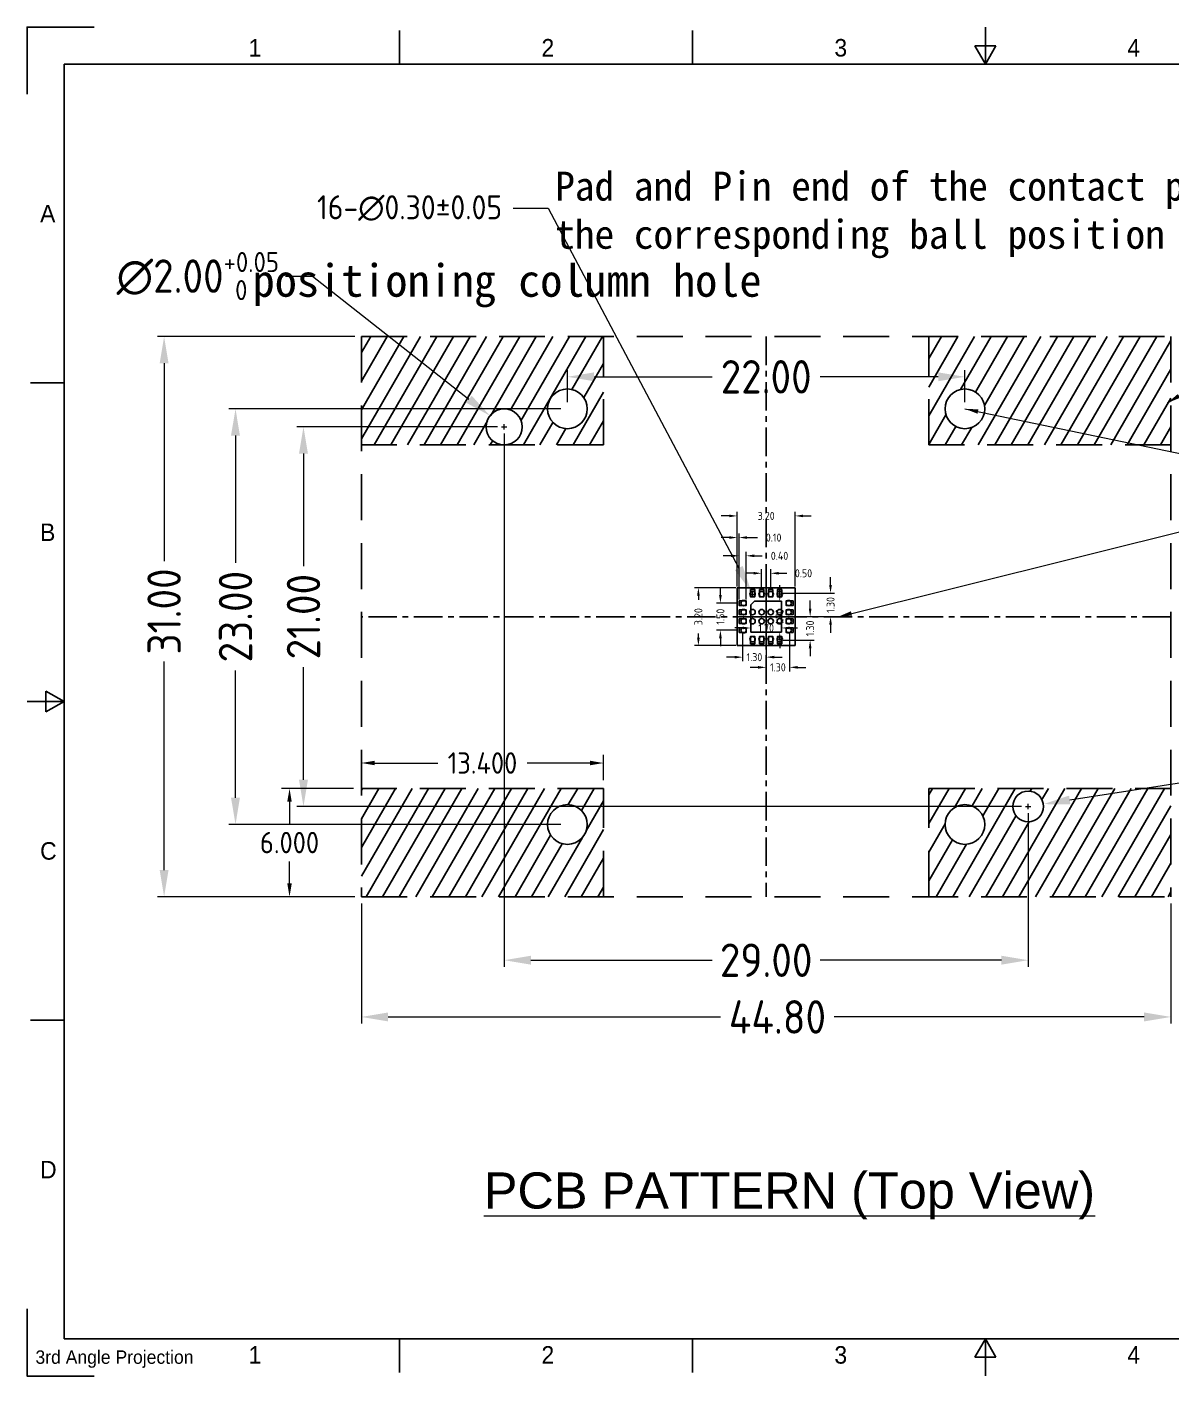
# Model space of a CAD drawing. Header units: millimetres. Extents: x 1844 to 1950, y -2204 to -2130.
# Drawn here: x 1844.2 to 1907.5, y -2204.4 to -2129.7 of the extents above; entities that cross this region are included whole.
import ezdxf

# ---------------------------------------------------------------- set-up
doc = ezdxf.new("R2010")
doc.units = ezdxf.units.MM
doc.header["$PDSIZE"] = -1
doc.linetypes.add('CENTER', pattern=[10.16, 6.35, -1.27, 1.27, -1.27])
doc.linetypes.add('HIDDEN', pattern=[1.905, 1.27, -0.635])
for name, color, linetype in [('DIM', 3, 'Continuous'), ('TuKuang', 7, 'Continuous'), ('翻蓋底座', 121, 'Continuous')]:
    doc.layers.add(name, color=color, linetype=linetype)
doc.styles.add('1', font='romans.shx', dxfattribs={"height": 2.5})
doc.styles.add('1111', font='isocp.shx', dxfattribs={"bigfont": 'gbcbig.shx'})
doc.styles.get("Standard").update_dxf_attribs({"font": ''})
doc.styles.get('Standard').set_extended_font_data('SimSun')
doc.dimstyles.new('1111', dxfattribs={"dimtxt": 2.5, "dimasz": 0.2, "dimexe": 0.6, "dimexo": 0.6, "dimtad": 0, "dimdec": 3, "dimzin": 1, "dimdsep": 46, "dimtxsty": '1111', "dimcen": 0.2, "dimclrd": 97, "dimclre": 97, "dimclrt": 3, "dimazin": 0, "dimtfac": 1, "dimtdec": 3, "dimtofl": 0, "dimtmove": 0, "dimatfit": 3, "dimfxl": 1, "dimlwd": 5, "dimlwe": 5, "dimarcsym": 0})
doc.dimstyles.new('1111$0', dxfattribs={"dimtxt": 2.5, "dimasz": 2.5, "dimexe": 0.6, "dimexo": 0.6, "dimtad": 0, "dimdec": 3, "dimzin": 1, "dimdsep": 46, "dimtxsty": '1111', "dimcen": 0.2, "dimclrd": 97, "dimclre": 97, "dimclrt": 3, "dimazin": 0, "dimtfac": 1, "dimtdec": 3, "dimtofl": 0, "dimtmove": 0, "dimatfit": 3, "dimfxl": 1, "dimlwd": 5, "dimlwe": 5, "dimarcsym": 0})
doc.dimstyles.new('22', dxfattribs={"dimscale": 0.74, "dimtxt": 0.6, "dimasz": 0.6, "dimexe": 0.3, "dimexo": 0.1, "dimtad": 0, "dimzin": 1, "dimdsep": 46, "dimtxsty": '1111', "dimcen": 0.2, "dimclrd": 97, "dimclre": 97, "dimclrt": 3, "dimazin": 0, "dimtfac": 1, "dimtofl": 0, "dimtmove": 0, "dimatfit": 3, "dimfxl": 1, "dimlwd": 5, "dimlwe": 5, "dimarcsym": 0})
doc.dimstyles.get("Standard").update_dxf_attribs({"dimtxt": 3.5, "dimasz": 3.5, "dimexe": 0.18, "dimexo": 0.0625, "dimgap": 0.09, "dimtad": 1, "dimdsep": 46, "dimtxsty": 'Standard', "dimcen": 0.09, "dimadec": 0, "dimazin": 0, "dimtol": 1, "dimtp": 0.01, "dimtm": 0.01, "dimtfac": 1, "dimtofl": 0, "dimtmove": 0, "dimatfit": 3, "dimfxl": 1, "dimtolj": 1, "dimarcsym": 0})

# ---------------------------------------------------------------- blocks, each defined once
blk = doc.blocks.new('asdf456')
at = {"color": 8}
for p, q in [((1449.22, 152.96), (1448.09, 154.93)), ((1448.09, 154.93), (1450.34, 154.93)), ((1450.34, 154.93), (1449.22, 152.96)), ((1348.08, 83.25), (1348.08, 85.49)), ((1348.08, 85.49), (1350.05, 84.37)), ((1350.05, 84.37), (1348.08, 83.25)), ((1449.22, 15.77), (1448.09, 13.81)), ((1450.34, 13.81), (1449.22, 15.77)), ((1448.09, 13.81), (1450.34, 13.81))]:
    blk.add_line(p, q, dxfattribs=at)
at = {"layer": 'TuKuang', "color": 8}
for p, q in [((1449.22, 152.96), (1449.22, 156.94)), ((1386.16, 152.96), (1386.16, 156.57)), ((1417.69, 152.96), (1417.69, 156.57)), ((1350.05, 15.77), (1350.05, 152.96)), ((1350.05, 152.96), (1548.39, 152.96)), ((1350.05, 118.67), (1346.44, 118.67)), ((1350.05, 84.37), (1346.07, 84.37)), ((1350.05, 50.07), (1346.44, 50.07)), ((1548.39, 15.77), (1350.05, 15.77)), ((1386.16, 15.77), (1386.16, 12.16)), ((1417.69, 15.77), (1417.69, 12.16)), ((1449.22, 15.77), (1449.22, 11.8))]:
    blk.add_line(p, q, dxfattribs=at)
for points in [[(1346.05, 149.74), (1346.05, 156.96), (1353.27, 156.96)], [(1346.05, 18.99), (1346.05, 11.77), (1353.27, 11.77)]]:
    blk.add_lwpolyline(points, dxfattribs=at)
at = {"color": 8, "char_height": 1.8844, "attachment_point": 1, "style": '1'}
for s, insert, width in [('{\\f@Gulim|b0|i0|c0|p34;1}', (1369.9, 155.67), 8.3008), ('{\\f@Gulim|b0|i0|c134|p34;2}', (1401.43, 155.67), 8.3008), ('{\\f@Gulim|b0|i0|c134|p34;3}', (1432.96, 155.67), 8.3008), ('{\\f@Gulim|b0|i0|c134|p34;4}', (1464.49, 155.67), 8.3008), ('{\\f@Gulim|b0|i0|c134|p34;A}', (1347.46, 137.82), 9.0416), ('{\\f@Gulim|b0|i0|c134|p34;B}', (1347.46, 103.52), 9.0416), ('{\\f@Gulim|b0|i0|c134|p34;C}', (1347.46, 69.23), 9.0416), ('{\\f@Gulim|b0|i0|c134|p34;D}', (1347.46, 34.93), 9.0416), ('{\\f@Gulim|b0|i0|c0|p34;1}', (1369.9, 14.99), 8.3008), ('{\\f@Gulim|b0|i0|c134|p34;2}', (1401.43, 14.99), 8.3008), ('{\\f@Gulim|b0|i0|c134|p34;3}', (1432.96, 14.99), 8.3008), ('{\\f@Gulim|b0|i0|c134|p34;4}', (1464.49, 14.99), 8.3008)]:
    blk.add_mtext(s, dxfattribs=dict(at, insert=insert, width=width))
at = {"layer": 'TuKuang', "color": 8, "lineweight": 9, "insert": (1346.96, 14.53), "char_height": 1.4441, "width": 18.5479, "attachment_point": 1}
blk.add_mtext('{\\f@Gulim|b0|i0|c0|p34;\\C8;3rd Angle Projection}', dxfattribs=at)
blk = doc.blocks.new('*D7')
at = {"layer": 'DEFPOINTS', "color": 0, "transparency": 16777216}
for p in [(1862.737, -2146.872), (1851.819, -2177.872), (1862.737, -2177.872)]:
    blk.add_point(p, dxfattribs=at)
at = {"layer": 'DIM', "color": 97, "lineweight": 5, "transparency": 16777216}
for p, q in [((1862.368, -2146.872), (1851.45, -2146.872)), ((1851.819, -2148.352), (1851.819, -2159.309)), ((1851.819, -2176.392), (1851.819, -2164.86)), ((1862.368, -2177.872), (1851.45, -2177.872))]:
    blk.add_line(p, q, dxfattribs=at)
at = {"layer": 'DIM', "color": 97, "transparency": 16777216}
for points in [[(1851.573, -2148.352), (1852.066, -2148.352), (1851.819, -2146.872)], [(1851.573, -2176.392), (1852.066, -2176.392), (1851.819, -2177.872)]]:
    blk.add_solid(points, dxfattribs=at)
at = {"layer": 'DIM', "color": 3, "transparency": 16777216, "insert": (1851.819, -2162.085), "char_height": 1.85, "attachment_point": 5, "rotation": 90, "style": '1111'}
blk.add_mtext('31.00', dxfattribs=at)
blk = doc.blocks.new('*D1')
at = {"layer": 'DEFPOINTS', "color": 0, "transparency": 16777216}
for p in [(1884.317, -2160.99), (1884.458, -2161.255)]:
    blk.add_point(p, dxfattribs=at)
at = {"layer": 'DIM', "color": 97, "lineweight": 5, "transparency": 16777216}
for p, q in [((1871.128, -2139.764), (1873.074, -2139.764)), ((1873.074, -2139.764), (1883.624, -2159.682)), ((1884.387, -2161.27), (1884.387, -2160.974)), ((1884.239, -2161.122), (1884.535, -2161.122))]:
    blk.add_line(p, q, dxfattribs=at)
at = {"layer": 'DIM', "color": 97, "transparency": 16777216}
blk.add_solid([(1883.842, -2159.566), (1883.406, -2159.797), (1884.317, -2160.99)], dxfattribs=at)
at = {"layer": 'DIM', "color": 3, "transparency": 16777216, "insert": (1865.403, -2139.764), "char_height": 1.332, "attachment_point": 5, "style": '1111'}
blk.add_mtext('16-∅0.30±0.05', dxfattribs=at)
blk = doc.blocks.new('*D2')
at = {"layer": 'DEFPOINTS', "color": 0, "transparency": 16777216}
for p in [(1870.637, -2151.872), (1899.637, -2172.872), (1899.637, -2181.381)]:
    blk.add_point(p, dxfattribs=at)
at = {"layer": 'DIM', "color": 97, "lineweight": 5, "transparency": 16777216}
for p, q in [((1870.637, -2152.242), (1870.637, -2181.75)), ((1899.637, -2173.242), (1899.637, -2181.75)), ((1872.117, -2181.381), (1882.15, -2181.381)), ((1898.157, -2181.381), (1888.125, -2181.381))]:
    blk.add_line(p, q, dxfattribs=at)
at = {"layer": 'DIM', "color": 97, "transparency": 16777216}
for points in [[(1872.117, -2181.134), (1872.117, -2181.627), (1870.637, -2181.381)], [(1898.157, -2181.134), (1898.157, -2181.627), (1899.637, -2181.381)]]:
    blk.add_solid(points, dxfattribs=at)
at = {"layer": 'DIM', "color": 3, "transparency": 16777216, "insert": (1885.137, -2181.381), "char_height": 1.85, "attachment_point": 5, "style": '1111'}
blk.add_mtext('29.00', dxfattribs=at)
blk = doc.blocks.new('*D3')
at = {"layer": 'DEFPOINTS', "color": 0, "transparency": 16777216}
for p in [(1870.637, -2151.872), (1859.532, -2172.872), (1899.637, -2172.872)]:
    blk.add_point(p, dxfattribs=at)
at = {"layer": 'DIM', "color": 97, "lineweight": 5, "transparency": 16777216}
for p, q in [((1870.268, -2151.872), (1859.162, -2151.872)), ((1859.532, -2153.352), (1859.532, -2159.573)), ((1859.532, -2171.392), (1859.532, -2165.171)), ((1899.268, -2172.872), (1859.162, -2172.872))]:
    blk.add_line(p, q, dxfattribs=at)
at = {"layer": 'DIM', "color": 97, "transparency": 16777216}
for points in [[(1859.285, -2153.352), (1859.779, -2153.352), (1859.532, -2151.872)], [(1859.285, -2171.392), (1859.779, -2171.392), (1859.532, -2172.872)]]:
    blk.add_solid(points, dxfattribs=at)
at = {"layer": 'DIM', "color": 3, "transparency": 16777216, "insert": (1859.532, -2162.372), "char_height": 1.85, "attachment_point": 5, "rotation": 90, "style": '1111'}
blk.add_mtext('21.00', dxfattribs=at)
blk = doc.blocks.new('*D4')
at = {"layer": 'DEFPOINTS', "color": 0, "transparency": 16777216}
for p in [(1862.737, -2177.872), (1907.537, -2177.872), (1907.537, -2184.52)]:
    blk.add_point(p, dxfattribs=at)
at = {"layer": 'DIM', "color": 97, "lineweight": 5, "transparency": 16777216}
for p, q in [((1862.737, -2178.242), (1862.737, -2184.89)), ((1907.537, -2178.242), (1907.537, -2184.89)), ((1864.217, -2184.52), (1882.617, -2184.52)), ((1906.057, -2184.52), (1888.908, -2184.52))]:
    blk.add_line(p, q, dxfattribs=at)
at = {"layer": 'DIM', "color": 97, "transparency": 16777216}
for points in [[(1864.217, -2184.274), (1864.217, -2184.767), (1862.737, -2184.52)], [(1906.057, -2184.274), (1906.057, -2184.767), (1907.537, -2184.52)]]:
    blk.add_solid(points, dxfattribs=at)
at = {"layer": 'DIM', "color": 3, "transparency": 16777216, "insert": (1885.762, -2184.52), "char_height": 1.85, "attachment_point": 5, "style": '1111'}
blk.add_mtext('44.80', dxfattribs=at)
blk = doc.blocks.new('*D8')
at = {"layer": 'DEFPOINTS', "color": 0, "transparency": 16777216}
for p in [(1896.137, -2149.1), (1874.137, -2150.872), (1896.137, -2150.872)]:
    blk.add_point(p, dxfattribs=at)
at = {"layer": 'DIM', "color": 97, "lineweight": 5, "transparency": 16777216}
for p, q in [((1874.137, -2150.502), (1874.137, -2148.73)), ((1896.137, -2150.502), (1896.137, -2148.73)), ((1875.617, -2149.1), (1882.153, -2149.1)), ((1894.657, -2149.1), (1888.121, -2149.1))]:
    blk.add_line(p, q, dxfattribs=at)
at = {"layer": 'DIM', "color": 97, "transparency": 16777216}
for points in [[(1875.617, -2148.853), (1875.617, -2149.346), (1874.137, -2149.1)], [(1894.657, -2148.853), (1894.657, -2149.346), (1896.137, -2149.1)]]:
    blk.add_solid(points, dxfattribs=at)
at = {"layer": 'DIM', "color": 3, "transparency": 16777216, "insert": (1885.137, -2149.1), "char_height": 1.85, "attachment_point": 5, "style": '1111'}
blk.add_mtext('22.00', dxfattribs=at)
blk = doc.blocks.new('*D9')
at = {"layer": 'DEFPOINTS', "color": 0, "transparency": 16777216}
for p in [(1874.137, -2150.872), (1855.77, -2173.872), (1874.137, -2173.872)]:
    blk.add_point(p, dxfattribs=at)
at = {"layer": 'DIM', "color": 97, "lineweight": 5, "transparency": 16777216}
for p, q in [((1873.768, -2150.872), (1855.4, -2150.872)), ((1855.77, -2152.352), (1855.77, -2159.388)), ((1855.77, -2172.392), (1855.77, -2165.356)), ((1873.768, -2173.872), (1855.4, -2173.872))]:
    blk.add_line(p, q, dxfattribs=at)
at = {"layer": 'DIM', "color": 97, "transparency": 16777216}
for points in [[(1855.523, -2152.352), (1856.016, -2152.352), (1855.77, -2150.872)], [(1855.523, -2172.392), (1856.016, -2172.392), (1855.77, -2173.872)]]:
    blk.add_solid(points, dxfattribs=at)
at = {"layer": 'DIM', "color": 3, "transparency": 16777216, "insert": (1855.77, -2162.372), "char_height": 1.85, "attachment_point": 5, "rotation": 90, "style": '1111'}
blk.add_mtext('23.00', dxfattribs=at)
blk = doc.blocks.new('*D10')
at = {"layer": 'DEFPOINTS', "color": 0, "transparency": 16777216}
for p in [(1900.478, -2172.744), (1898.797, -2173.001)]:
    blk.add_point(p, dxfattribs=at)
at = {"layer": 'DIM', "color": 97, "lineweight": 5, "transparency": 16777216}
for p, q in [((1909.556, -2171.352), (1901.941, -2172.519)), ((1899.489, -2172.872), (1899.785, -2172.872)), ((1899.637, -2173.02), (1899.637, -2172.724))]:
    blk.add_line(p, q, dxfattribs=at)
at = {"layer": 'DIM', "color": 97, "transparency": 16777216}
blk.add_solid([(1901.903, -2172.275), (1901.978, -2172.763), (1900.478, -2172.744)], dxfattribs=at)
at = {"layer": 'DIM', "color": 3, "transparency": 16777216, "insert": (1914.232, -2171.352), "char_height": 1.85, "attachment_point": 5, "style": '1111'}
blk.add_mtext('\\A1;∅1.70{\\H1.110000;\\S+0.05^  0;}', dxfattribs=at)
blk = doc.blocks.new('*D11')
at = {"layer": 'DEFPOINTS', "color": 0, "transparency": 16777216}
for p in [(1869.851, -2151.254), (1871.424, -2152.49)]:
    blk.add_point(p, dxfattribs=at)
at = {"layer": 'DIM', "color": 97, "lineweight": 5, "transparency": 16777216}
for p, q in [((1858.545, -2143.527), (1860.025, -2143.527)), ((1860.025, -2143.527), (1868.688, -2150.339)), ((1870.489, -2151.872), (1870.785, -2151.872)), ((1870.637, -2152.02), (1870.637, -2151.724))]:
    blk.add_line(p, q, dxfattribs=at)
at = {"layer": 'DIM', "color": 97, "transparency": 16777216}
blk.add_solid([(1868.84, -2150.145), (1868.535, -2150.533), (1869.851, -2151.254)], dxfattribs=at)
at = {"layer": 'DIM', "color": 3, "transparency": 16777216, "insert": (1853.684, -2143.527), "char_height": 1.85, "attachment_point": 5, "style": '1111'}
blk.add_mtext('\\A1;∅2.00{\\H1.110000;\\S+0.05^  0;}', dxfattribs=at)
blk = doc.blocks.new('*D12')
at = {"color": 97, "lineweight": 5, "transparency": 16777216}
for p, q in [((1862.737, -2171.428), (1862.737, -2170.026)), ((1863.477, -2170.47), (1866.962, -2170.47)), ((1875.397, -2170.47), (1871.913, -2170.47)), ((1876.137, -2171.428), (1876.137, -2170.026))]:
    blk.add_line(p, q, dxfattribs=at)
at = {"color": 97, "transparency": 16777216}
for points in [[(1863.477, -2170.346), (1863.477, -2170.593), (1862.737, -2170.47)], [(1875.397, -2170.346), (1875.397, -2170.593), (1876.137, -2170.47)]]:
    blk.add_solid(points, dxfattribs=at)
at = {"layer": 'DEFPOINTS', "color": 0, "transparency": 16777216}
for p in [(1876.137, -2170.47), (1862.737, -2171.872), (1876.137, -2171.872)]:
    blk.add_point(p, dxfattribs=at)
at = {"color": 3, "transparency": 16777216, "insert": (1869.437, -2170.47), "char_height": 1.184, "attachment_point": 5, "style": '1111'}
blk.add_mtext('13.400', dxfattribs=at)
blk = doc.blocks.new('*D5')
at = {"color": 97, "lineweight": 5, "transparency": 16777216}
for p, q in [((1862.293, -2171.872), (1858.316, -2171.872)), ((1858.76, -2172.612), (1858.76, -2173.818)), ((1858.76, -2177.132), (1858.76, -2175.927)), ((1862.293, -2177.872), (1858.316, -2177.872))]:
    blk.add_line(p, q, dxfattribs=at)
at = {"color": 97, "transparency": 16777216}
for points in [[(1858.636, -2172.612), (1858.883, -2172.612), (1858.76, -2171.872)], [(1858.636, -2177.132), (1858.883, -2177.132), (1858.76, -2177.872)]]:
    blk.add_solid(points, dxfattribs=at)
at = {"layer": 'DEFPOINTS', "color": 0, "transparency": 16777216}
for p in [(1862.737, -2171.872), (1858.76, -2177.872), (1862.737, -2177.872)]:
    blk.add_point(p, dxfattribs=at)
at = {"color": 3, "transparency": 16777216, "insert": (1858.76, -2174.872), "char_height": 1.184, "attachment_point": 5, "style": '1111'}
blk.add_mtext('6.000', dxfattribs=at)
blk = doc.blocks.new('*D24')
at = {"color": 97, "lineweight": 5, "transparency": 16777216}
for p, q in [((1883.093, -2156.797), (1882.649, -2156.797)), ((1883.537, -2160.698), (1883.537, -2156.575)), ((1886.737, -2160.698), (1886.737, -2156.575)), ((1887.181, -2156.797), (1887.625, -2156.797))]:
    blk.add_line(p, q, dxfattribs=at)
at = {"color": 97, "transparency": 16777216}
for points in [[(1883.093, -2156.723), (1883.093, -2156.871), (1883.537, -2156.797)], [(1887.181, -2156.723), (1887.181, -2156.871), (1886.737, -2156.797)]]:
    blk.add_solid(points, dxfattribs=at)
at = {"layer": 'DEFPOINTS', "color": 0, "transparency": 16777216}
for p in [(1886.737, -2156.797), (1883.537, -2160.772), (1886.737, -2160.772)]:
    blk.add_point(p, dxfattribs=at)
at = {"color": 3, "transparency": 16777216, "insert": (1885.137, -2156.797), "char_height": 0.444, "attachment_point": 5, "style": '1111'}
blk.add_mtext('3.20', dxfattribs=at)
blk = doc.blocks.new('*D25')
at = {"color": 97, "lineweight": 5, "transparency": 16777216}
for p, q in [((1883.463, -2160.772), (1881.165, -2160.772)), ((1881.387, -2161.216), (1881.387, -2161.443)), ((1883.463, -2163.972), (1881.165, -2163.972)), ((1881.387, -2163.528), (1881.387, -2163.301))]:
    blk.add_line(p, q, dxfattribs=at)
at = {"color": 97, "transparency": 16777216}
for points in [[(1881.313, -2161.216), (1881.461, -2161.216), (1881.387, -2160.772)], [(1881.313, -2163.528), (1881.461, -2163.528), (1881.387, -2163.972)]]:
    blk.add_solid(points, dxfattribs=at)
at = {"layer": 'DEFPOINTS', "color": 0, "transparency": 16777216}
for p in [(1883.537, -2160.772), (1881.387, -2163.972), (1883.537, -2163.972)]:
    blk.add_point(p, dxfattribs=at)
at = {"color": 3, "transparency": 16777216, "insert": (1881.387, -2162.372), "char_height": 0.444, "attachment_point": 5, "rotation": 90, "style": '1111'}
blk.add_mtext('3.20', dxfattribs=at)
blk = doc.blocks.new('*D26')
at = {"color": 97, "lineweight": 5, "transparency": 16777216}
for p, q in [((1883.093, -2157.995), (1882.649, -2157.995)), ((1883.537, -2160.698), (1883.537, -2157.773)), ((1883.637, -2161.423), (1883.637, -2157.773)), ((1884.081, -2157.995), (1884.666, -2157.995))]:
    blk.add_line(p, q, dxfattribs=at)
at = {"color": 97, "transparency": 16777216}
for points in [[(1883.093, -2157.921), (1883.093, -2158.069), (1883.537, -2157.995)], [(1884.081, -2157.921), (1884.081, -2158.069), (1883.637, -2157.995)]]:
    blk.add_solid(points, dxfattribs=at)
at = {"layer": 'DEFPOINTS', "color": 0, "transparency": 16777216}
for p in [(1883.537, -2157.995), (1883.537, -2160.772), (1883.637, -2161.497)]:
    blk.add_point(p, dxfattribs=at)
at = {"color": 3, "transparency": 16777216, "insert": (1885.551, -2157.995), "char_height": 0.444, "attachment_point": 5, "style": '1111'}
blk.add_mtext('0.10', dxfattribs=at)
blk = doc.blocks.new('*D27')
at = {"color": 97, "lineweight": 5, "transparency": 16777216}
for p, q in [((1883.193, -2159.005), (1882.749, -2159.005)), ((1883.637, -2161.423), (1883.637, -2158.783)), ((1884.037, -2161.423), (1884.037, -2158.783)), ((1884.481, -2159.005), (1884.925, -2159.005))]:
    blk.add_line(p, q, dxfattribs=at)
at = {"color": 97, "transparency": 16777216}
for points in [[(1883.193, -2158.931), (1883.193, -2159.079), (1883.637, -2159.005)], [(1884.481, -2158.931), (1884.481, -2159.079), (1884.037, -2159.005)]]:
    blk.add_solid(points, dxfattribs=at)
at = {"layer": 'DEFPOINTS', "color": 0, "transparency": 16777216}
for p in [(1884.037, -2159.005), (1883.637, -2161.497), (1884.037, -2161.497)]:
    blk.add_point(p, dxfattribs=at)
at = {"color": 3, "transparency": 16777216, "insert": (1885.877, -2159.005), "char_height": 0.444, "attachment_point": 5, "style": '1111'}
blk.add_mtext('0.40', dxfattribs=at)
blk = doc.blocks.new('*D28')
at = {"color": 97, "lineweight": 5, "transparency": 16777216}
for p, q in [((1884.443, -2159.97), (1883.999, -2159.97)), ((1884.887, -2160.798), (1884.887, -2159.748)), ((1885.387, -2160.798), (1885.387, -2159.748)), ((1885.831, -2159.97), (1886.275, -2159.97))]:
    blk.add_line(p, q, dxfattribs=at)
at = {"color": 97, "transparency": 16777216}
for points in [[(1884.443, -2159.896), (1884.443, -2160.044), (1884.887, -2159.97)], [(1885.831, -2159.896), (1885.831, -2160.044), (1885.387, -2159.97)]]:
    blk.add_solid(points, dxfattribs=at)
at = {"layer": 'DEFPOINTS', "color": 0, "transparency": 16777216}
for p in [(1885.387, -2159.97), (1884.887, -2160.872), (1885.387, -2160.872)]:
    blk.add_point(p, dxfattribs=at)
at = {"color": 3, "transparency": 16777216, "insert": (1887.204, -2159.97), "char_height": 0.444, "attachment_point": 5, "style": '1111'}
blk.add_mtext('0.50', dxfattribs=at)
blk = doc.blocks.new('*D29')
at = {"color": 97, "lineweight": 5, "transparency": 16777216}
for p, q in [((1883.837, -2163.321), (1883.837, -2164.835)), ((1883.393, -2164.613), (1882.949, -2164.613)), ((1885.137, -2164.046), (1885.137, -2164.835)), ((1885.581, -2164.613), (1886.025, -2164.613))]:
    blk.add_line(p, q, dxfattribs=at)
at = {"color": 97, "transparency": 16777216}
for points in [[(1883.393, -2164.539), (1883.393, -2164.687), (1883.837, -2164.613)], [(1885.581, -2164.539), (1885.581, -2164.687), (1885.137, -2164.613)]]:
    blk.add_solid(points, dxfattribs=at)
at = {"layer": 'DEFPOINTS', "color": 0, "transparency": 16777216}
for p in [(1883.837, -2163.247), (1885.137, -2163.972), (1885.137, -2164.613)]:
    blk.add_point(p, dxfattribs=at)
at = {"color": 3, "transparency": 16777216, "insert": (1884.487, -2164.613), "char_height": 0.444, "attachment_point": 5, "style": '1111'}
blk.add_mtext('1.30', dxfattribs=at)
blk = doc.blocks.new('*D30')
at = {"color": 97, "lineweight": 5, "transparency": 16777216}
for p, q in [((1886.437, -2163.321), (1886.437, -2165.398)), ((1885.137, -2164.046), (1885.137, -2165.398)), ((1884.693, -2165.176), (1884.249, -2165.176)), ((1886.881, -2165.176), (1887.325, -2165.176))]:
    blk.add_line(p, q, dxfattribs=at)
at = {"color": 97, "transparency": 16777216}
for points in [[(1884.693, -2165.102), (1884.693, -2165.25), (1885.137, -2165.176)], [(1886.881, -2165.102), (1886.881, -2165.25), (1886.437, -2165.176)]]:
    blk.add_solid(points, dxfattribs=at)
at = {"layer": 'DEFPOINTS', "color": 0, "transparency": 16777216}
for p in [(1885.137, -2163.972), (1886.437, -2163.247), (1886.437, -2165.176)]:
    blk.add_point(p, dxfattribs=at)
at = {"color": 3, "transparency": 16777216, "insert": (1885.787, -2165.176), "char_height": 0.444, "attachment_point": 5, "style": '1111'}
blk.add_mtext('1.30', dxfattribs=at)
blk = doc.blocks.new('*D31')
at = {"color": 97, "lineweight": 5, "transparency": 16777216}
for p, q in [((1888.701, -2160.628), (1888.701, -2160.184)), ((1886.086, -2161.072), (1888.923, -2161.072)), ((1886.811, -2162.372), (1888.923, -2162.372)), ((1888.701, -2162.816), (1888.701, -2163.26))]:
    blk.add_line(p, q, dxfattribs=at)
at = {"color": 97, "transparency": 16777216}
for points in [[(1888.627, -2160.628), (1888.775, -2160.628), (1888.701, -2161.072)], [(1888.627, -2162.816), (1888.775, -2162.816), (1888.701, -2162.372)]]:
    blk.add_solid(points, dxfattribs=at)
at = {"layer": 'DEFPOINTS', "color": 0, "transparency": 16777216}
for p in [(1886.012, -2161.072), (1886.737, -2162.372), (1888.701, -2162.372)]:
    blk.add_point(p, dxfattribs=at)
at = {"color": 3, "transparency": 16777216, "insert": (1888.701, -2161.722), "char_height": 0.444, "attachment_point": 5, "rotation": 90, "style": '1111'}
blk.add_mtext('1.30', dxfattribs=at)
blk = doc.blocks.new('*D32')
at = {"color": 97, "lineweight": 5, "transparency": 16777216}
for p, q in [((1887.572, -2161.928), (1887.572, -2161.484)), ((1886.811, -2162.372), (1887.794, -2162.372)), ((1886.086, -2163.672), (1887.794, -2163.672)), ((1887.572, -2164.116), (1887.572, -2164.56))]:
    blk.add_line(p, q, dxfattribs=at)
at = {"color": 97, "transparency": 16777216}
for points in [[(1887.498, -2161.928), (1887.646, -2161.928), (1887.572, -2162.372)], [(1887.498, -2164.116), (1887.646, -2164.116), (1887.572, -2163.672)]]:
    blk.add_solid(points, dxfattribs=at)
at = {"layer": 'DEFPOINTS', "color": 0, "transparency": 16777216}
for p in [(1886.737, -2162.372), (1886.012, -2163.672), (1887.572, -2163.672)]:
    blk.add_point(p, dxfattribs=at)
at = {"color": 3, "transparency": 16777216, "insert": (1887.572, -2163.022), "char_height": 0.444, "attachment_point": 5, "rotation": 90, "style": '1111'}
blk.add_mtext('1.30', dxfattribs=at)
blk = doc.blocks.new('*D33')
at = {"color": 97, "lineweight": 5, "transparency": 16777216}
for p, q in [((1883.843, -2162.999), (1883.399, -2162.999)), ((1884.287, -2163.148), (1884.287, -2162.777)), ((1885.987, -2163.148), (1885.987, -2162.777)), ((1886.431, -2162.999), (1886.875, -2162.999))]:
    blk.add_line(p, q, dxfattribs=at)
at = {"color": 97, "transparency": 16777216}
for points in [[(1883.843, -2162.925), (1883.843, -2163.073), (1884.287, -2162.999)], [(1886.431, -2162.925), (1886.431, -2163.073), (1885.987, -2162.999)]]:
    blk.add_solid(points, dxfattribs=at)
at = {"layer": 'DEFPOINTS', "color": 0, "transparency": 16777216}
for p in [(1884.287, -2163.222), (1885.987, -2162.999), (1885.987, -2163.222)]:
    blk.add_point(p, dxfattribs=at)
at = {"color": 3, "transparency": 16777216, "insert": (1885.137, -2162.999), "char_height": 0.444, "attachment_point": 5, "style": '1111'}
blk.add_mtext('1.70', dxfattribs=at)
blk = doc.blocks.new('*D34')
at = {"color": 97, "lineweight": 5, "transparency": 16777216}
for p, q in [((1885.887, -2161.078), (1885.887, -2160.634)), ((1885.913, -2161.522), (1885.665, -2161.522)), ((1885.913, -2163.222), (1885.665, -2163.222)), ((1885.887, -2163.666), (1885.887, -2164.11))]:
    blk.add_line(p, q, dxfattribs=at)
at = {"color": 97, "transparency": 16777216}
for points in [[(1885.813, -2161.078), (1885.961, -2161.078), (1885.887, -2161.522)], [(1885.813, -2163.666), (1885.961, -2163.666), (1885.887, -2163.222)]]:
    blk.add_solid(points, dxfattribs=at)
at = {"layer": 'DEFPOINTS', "color": 0, "transparency": 16777216}
for p in [(1885.987, -2161.522), (1885.887, -2163.222), (1885.987, -2163.222)]:
    blk.add_point(p, dxfattribs=at)
at = {"color": 3, "transparency": 16777216, "insert": (1885.887, -2162.372), "char_height": 0.444, "attachment_point": 5, "rotation": 90, "style": '1111'}
blk.add_mtext('1.70', dxfattribs=at)
blk = doc.blocks.new('*D35')
at = {"color": 97, "lineweight": 5, "transparency": 16777216}
for p, q in [((1882.606, -2161.178), (1882.606, -2160.734)), ((1883.563, -2161.622), (1882.384, -2161.622)), ((1883.563, -2163.122), (1882.384, -2163.122)), ((1882.606, -2163.566), (1882.606, -2164.01))]:
    blk.add_line(p, q, dxfattribs=at)
at = {"color": 97, "transparency": 16777216}
for points in [[(1882.532, -2161.178), (1882.68, -2161.178), (1882.606, -2161.622)], [(1882.532, -2163.566), (1882.68, -2163.566), (1882.606, -2163.122)]]:
    blk.add_solid(points, dxfattribs=at)
at = {"layer": 'DEFPOINTS', "color": 0, "transparency": 16777216}
for p in [(1883.637, -2161.622), (1882.606, -2163.122), (1883.637, -2163.122)]:
    blk.add_point(p, dxfattribs=at)
at = {"color": 3, "transparency": 16777216, "insert": (1882.606, -2162.372), "char_height": 0.444, "attachment_point": 5, "rotation": 90, "style": '1111'}
blk.add_mtext('1.50', dxfattribs=at)

msp = doc.modelspace()

# ---------------------------------------------------------------- hatches: boundary and pattern name
h = msp.add_hatch()
h.set_pattern_fill('ANSI31', color=0, scale=0.25, angle=15, style=0)
h.set_pattern_definition([(60, (1070.3106, -2128.047), (-0.6874077, 0.396875), [])])
edge = h.paths.add_edge_path(flags=16)
edge.add_arc((1874.1374, -2150.8723), 1.1, 0, 360)
edge = h.paths.add_edge_path(flags=16)
edge.add_arc((1870.6374, -2151.8723), 0.975, 0, 360)
h.paths.add_polyline_path([(1862.7374, -2146.8723), (1876.1374, -2146.8723), (1876.1374, -2152.8723), (1862.7374, -2152.8723)])
h = msp.add_hatch()
h.set_pattern_fill('ANSI31', color=256, scale=0.25, angle=15, style=0)
h.set_pattern_definition([(60, (1060.2085, -2103.4146), (-0.6874077, 0.396875), [])])
edge = h.paths.add_edge_path(flags=16)
edge.add_arc((1896.1374, -2150.8723), 1.1, 0, 360)
h.paths.add_polyline_path([(1907.5374, -2152.8723), (1894.1374, -2152.8723), (1894.1374, -2146.8723), (1907.5374, -2146.8723)])
h = msp.add_hatch()
h.set_pattern_fill('ANSI31', color=256, scale=0.25, angle=15, style=0)
h.set_pattern_definition([(60, (1065.5378, -2211.3177), (-0.6874077, 0.396875), [])])
edge = h.paths.add_edge_path(flags=16)
edge.add_arc((1874.1374, -2173.8723), 1.1, 0, 360)
h.paths.add_polyline_path([(1876.1374, -2177.8723), (1876.1374, -2171.8723), (1862.7374, -2171.8723), (1862.7374, -2177.8723)])
h = msp.add_hatch()
h.set_pattern_fill('ANSI31', color=256, scale=0.25, angle=15, style=0)
h.set_pattern_definition([(60, (1013.50736, -2137.011), (-0.68740766, 0.396875), [])])
edge = h.paths.add_edge_path(flags=16)
edge.add_arc((1899.6374, -2172.8723), 0.825, 0, 360)
edge = h.paths.add_edge_path(flags=16)
edge.add_arc((1896.1374, -2173.8723), 1.1, 0, 360)
h.paths.add_polyline_path([(1894.1374, -2177.8723), (1907.5374, -2177.8723), (1907.5374, -2171.8723), (1894.1374, -2171.8723)])

# ---------------------------------------------------------------- linework, layer by layer
at = {"linetype": 'HIDDEN', "ltscale": 2}
for p, q in [((1862.7374, -2146.8723), (1907.5374, -2146.8723)), ((1862.7374, -2146.8723), (1862.7374, -2177.8723)), ((1876.1374, -2152.8723), (1876.1374, -2146.8723)), ((1894.1374, -2152.8723), (1894.1374, -2146.8723)), ((1907.5374, -2146.8723), (1907.5374, -2177.8723)), ((1876.1374, -2152.8723), (1862.7374, -2152.8723)), ((1907.5374, -2152.8723), (1894.1374, -2152.8723)), ((1876.1374, -2171.8723), (1862.7374, -2171.8723)), ((1876.1374, -2177.8723), (1876.1374, -2171.8723)), ((1894.1374, -2177.8723), (1894.1374, -2171.8723)), ((1894.1374, -2171.8723), (1907.5374, -2171.8723)), ((1862.7374, -2177.8723), (1907.5374, -2177.8723))]:
    msp.add_line(p, q, dxfattribs=at)
at = {"color": 1, "linetype": 'CENTER', "ltscale": 0.248}
for p, q in [((1885.1374, -2146.8723), (1885.1374, -2177.8723)), ((1907.5374, -2162.3723), (1862.7374, -2162.3723))]:
    msp.add_line(p, q, dxfattribs=at)
at = {"color": 0}
for p, q in [((1886.7374, -2160.7723), (1883.5374, -2160.7723)), ((1883.5374, -2160.7723), (1883.5374, -2163.9723)), ((1885.1374, -2160.7723), (1885.1374, -2163.9723)), ((1886.7374, -2163.9723), (1886.7374, -2160.7723)), ((1884.4874, -2161.5223), (1884.2874, -2161.7223)), ((1884.2874, -2161.7223), (1884.2874, -2163.2223)), ((1885.9874, -2161.5223), (1884.4874, -2161.5223)), ((1885.9874, -2161.5223), (1885.9874, -2163.2223)), ((1886.7374, -2162.3723), (1883.5374, -2162.3723)), ((1885.9874, -2163.2223), (1884.2874, -2163.2223)), ((1883.5374, -2163.9723), (1886.7374, -2163.9723))]:
    msp.add_line(p, q, dxfattribs=at)
for points in [[(1884.2624, -2160.8723), (1884.2624, -2161.2723), (1884.5124, -2161.2723), (1884.5124, -2160.8723)], [(1884.7624, -2160.8723), (1884.7624, -2161.2723), (1885.0124, -2161.2723), (1885.0124, -2160.8723)], [(1885.5124, -2160.8723), (1885.5124, -2161.2723), (1885.2624, -2161.2723), (1885.2624, -2160.8723)], [(1886.0124, -2160.8723), (1886.0124, -2161.2723), (1885.7624, -2161.2723), (1885.7624, -2160.8723)], [(1883.6374, -2161.4973), (1884.0374, -2161.4973), (1884.0374, -2161.7473), (1883.6374, -2161.7473)], [(1886.6374, -2161.4973), (1886.2374, -2161.4973), (1886.2374, -2161.7473), (1886.6374, -2161.7473)], [(1883.6374, -2161.9973), (1884.0374, -2161.9973), (1884.0374, -2162.2473), (1883.6374, -2162.2473)], [(1886.6374, -2161.9973), (1886.2374, -2161.9973), (1886.2374, -2162.2473), (1886.6374, -2162.2473)], [(1883.6374, -2162.7473), (1884.0374, -2162.7473), (1884.0374, -2162.4973), (1883.6374, -2162.4973)], [(1883.6374, -2163.2473), (1884.0374, -2163.2473), (1884.0374, -2162.9973), (1883.6374, -2162.9973)], [(1886.6374, -2162.7473), (1886.2374, -2162.7473), (1886.2374, -2162.4973), (1886.6374, -2162.4973)], [(1886.6374, -2163.2473), (1886.2374, -2163.2473), (1886.2374, -2162.9973), (1886.6374, -2162.9973)], [(1884.2624, -2163.8723), (1884.2624, -2163.4723), (1884.5124, -2163.4723), (1884.5124, -2163.8723)], [(1884.7624, -2163.8723), (1884.7624, -2163.4723), (1885.0124, -2163.4723), (1885.0124, -2163.8723)], [(1885.5124, -2163.8723), (1885.5124, -2163.4723), (1885.2624, -2163.4723), (1885.2624, -2163.8723)], [(1886.0124, -2163.8723), (1886.0124, -2163.4723), (1885.7624, -2163.4723), (1885.7624, -2163.8723)]]:
    msp.add_lwpolyline(points, close=True, dxfattribs=at)
at = {"color": 1}
for centre, radius in [((1870.6374, -2151.8723), 1), ((1884.3874, -2161.1223), 0.15), ((1884.8874, -2161.1223), 0.15), ((1885.3874, -2161.1223), 0.15), ((1885.8874, -2161.1223), 0.15), ((1883.8874, -2161.6223), 0.15), ((1886.3874, -2161.6223), 0.15), ((1883.8874, -2162.1223), 0.15), ((1883.8874, -2162.6223), 0.15), ((1884.3874, -2162.1223), 0.15), ((1884.3874, -2162.6223), 0.15), ((1884.8874, -2162.1223), 0.15), ((1884.8874, -2162.6223), 0.15), ((1885.3874, -2162.1223), 0.15), ((1885.3874, -2162.6223), 0.15), ((1885.8874, -2162.1223), 0.15), ((1885.8874, -2162.6223), 0.15), ((1886.3874, -2162.1223), 0.15), ((1886.3874, -2162.6223), 0.15), ((1883.8874, -2163.1223), 0.15), ((1886.3874, -2163.1223), 0.15), ((1884.3874, -2163.6223), 0.15), ((1884.8874, -2163.6223), 0.15), ((1885.3874, -2163.6223), 0.15), ((1885.8874, -2163.6223), 0.15), ((1899.6374, -2172.8723), 0.85)]:
    msp.add_circle(centre, radius, dxfattribs=at)
at = {"layer": 'TuKuang', "color": 8}
msp.add_lwpolyline([(1903.681, -2202.3326), (1947.5452, -2202.3326)], dxfattribs=at)
at = {"layer": '翻蓋底座', "color": 3, "linetype": 'Continuous'}
for centre in [(1874.1374, -2150.8723), (1896.1374, -2150.8723), (1874.1374, -2173.8723), (1896.1374, -2173.8723)]:
    msp.add_circle(centre, 1.1, dxfattribs=at)

# ---------------------------------------------------------------- block references
at = {"xscale": 0.5141226318763074, "yscale": 0.5141226318763074, "zscale": 0.5141226318763074}
msp.add_blockref('asdf456', (1152.197, -2210.4422), dxfattribs=at)

# ---------------------------------------------------------------- texts
at = {"color": 3}
msp.add_text('positioning column hole', height=1.8, dxfattribs=at).set_placement((1856.7183, -2144.6698))
at = {"color": 3, "insert": (1873.4608, -2137.7475), "char_height": 1.6, "attachment_point": 1}
msp.add_mtext('Pad and Pin end of the contact position, \\Pthe corresponding ball position', dxfattribs=at)
at = {"lineweight": 9, "insert": (1869.5107, -2193.1233), "char_height": 1.9992, "attachment_point": 1}
msp.add_mtext('{\\fArial|b0|i0|c0|p34;\\LPCB PATTERN (Top View)}', dxfattribs=at)

# ---------------------------------------------------------------- dimensions: what is measured, and where the dimension line sits
at = {"color": 0}
for base, p1, p2, picture, middle in [((1886.7374, -2156.7972), (1883.5374, -2160.7723), (1886.7374, -2160.7723), '*D24', (1885.1374, -2156.7972)), ((1884.0374, -2159.0049), (1883.6374, -2161.4973), (1884.0374, -2161.4973), '*D27', (1885.8767, -2159.0049)), ((1885.3874, -2159.9703), (1884.8874, -2160.8723), (1885.3874, -2160.8723), '*D28', (1887.2045, -2159.9703))]:
    dim = msp.add_linear_dim(base=base, p1=p1, p2=p2, dimstyle='22', dxfattribs=at)
    dim.commit()
    dim.dimension.update_dxf_attribs({"geometry": picture, "text_midpoint": middle})
for base, p1, p2, picture, middle in [((1883.5374, -2157.9954), (1883.6374, -2161.4973), (1883.5374, -2160.7723), '*D26', (1885.5508, -2157.9954)), ((1885.9874, -2162.9988), (1884.2874, -2163.2223), (1885.9874, -2163.2223), '*D33', (1885.1374, -2162.9988)), ((1885.1374, -2164.6126), (1883.8374, -2163.2473), (1885.1374, -2163.9723), '*D29', (1884.4874, -2164.6126)), ((1886.4374, -2165.1757), (1885.1374, -2163.9723), (1886.4374, -2163.2473), '*D30', (1885.7874, -2165.1757))]:
    dim = msp.add_linear_dim(base=base, p1=p1, p2=p2, dimstyle='22', dxfattribs=at)
    dim.commit()
    dim.dimension.update_dxf_attribs({"geometry": picture, "text_midpoint": middle, "dimtype": 160})
for base, p1, p2, picture, middle in [((1888.7007, -2162.3723), (1886.0124, -2161.0723), (1886.7374, -2162.3723), '*D31', (1888.7007, -2161.7223)), ((1881.3867, -2163.9723), (1883.5374, -2160.7723), (1883.5374, -2163.9723), '*D25', (1881.3867, -2162.3723)), ((1882.6058, -2163.1223), (1883.6374, -2161.6223), (1883.6374, -2163.1223), '*D35', (1882.6058, -2162.3723)), ((1885.8874, -2163.2223), (1885.9874, -2161.5223), (1885.9874, -2163.2223), '*D34', (1885.8874, -2162.3723)), ((1887.5721, -2163.6723), (1886.7374, -2162.3723), (1886.0124, -2163.6723), '*D32', (1887.5721, -2163.0223))]:
    dim = msp.add_linear_dim(base=base, p1=p1, p2=p2, angle=90, dimstyle='22', dxfattribs=at)
    dim.commit()
    dim.dimension.update_dxf_attribs({"geometry": picture, "text_midpoint": middle, "dimtype": 160})
dim = msp.add_linear_dim(base=(1876.1374, -2170.4697), p1=(1862.7374, -2171.8723), p2=(1876.1374, -2171.8723), dimstyle='STANDARD', override={"dimscale": 0.74, "dimtxt": 1.6, "dimasz": 1, "dimexe": 0.6, "dimexo": 0.6, "dimgap": 0.625, "dimtad": 0, "dimtih": 1, "dimtoh": 1, "dimdec": 3, "dimzin": 1, "dimtxsty": '1111', "dimcen": 0.2, "dimclrd": 97, "dimclre": 97, "dimclrt": 3, "dimadec": 2, "dimtol": 0, "dimtp": 0, "dimtm": 0, "dimtdec": 3, "dimtolj": 0, "dimlwd": 5, "dimlwe": 5}, dxfattribs=at)
dim.commit()
dim.dimension.update_dxf_attribs({"geometry": '*D12', "text_midpoint": (1869.4374, -2170.4697)})
dim = msp.add_linear_dim(base=(1858.7598, -2177.8723), p1=(1862.7374, -2171.8723), p2=(1862.7374, -2177.8723), angle=90, dimstyle='STANDARD', override={"dimscale": 0.74, "dimtxt": 1.6, "dimasz": 1, "dimexe": 0.6, "dimexo": 0.6, "dimgap": 0.625, "dimtad": 0, "dimtih": 1, "dimtoh": 1, "dimdec": 3, "dimzin": 1, "dimtxsty": '1111', "dimcen": 0.2, "dimclrd": 97, "dimclre": 97, "dimclrt": 3, "dimadec": 2, "dimtol": 0, "dimtp": 0, "dimtm": 0, "dimtdec": 3, "dimtolj": 0, "dimlwd": 5, "dimlwe": 5}, dxfattribs=at)
dim.commit()
dim.dimension.update_dxf_attribs({"geometry": '*D5', "text_midpoint": (1858.7598, -2174.8723)})
at = {"layer": 'DIM'}
dim = msp.add_diameter_dim_2p(p1=(1884.4576, -2161.2548), p2=(1884.3172, -2160.9897), text='16-<>', dimstyle='1111', override={"dimscale": 0.74, "dimtxt": 1.8, "dimasz": 2, "dimexe": 0.49975, "dimexo": 0.49975, "dimgap": 0.49975, "dimtoh": 1, "dimdec": 2, "dimtol": 1, "dimlim": 0, "dimtp": 0.05, "dimtm": 0.05, "dimtdec": 2}, dxfattribs=at)
dim.commit()
dim.dimension.update_dxf_attribs({"geometry": '*D1', "text_midpoint": (1865.4027, -2139.7641), "dimtype": 131})
for p1, p2, picture, middle in [((1871.4235, -2152.4904), (1869.8514, -2151.2541), '*D11', (1853.6843, -2143.5272)), ((1898.7972, -2173.001), (1900.4776, -2172.7435), '*D10', (1909.5562, -2171.3522))]:
    dim = msp.add_diameter_dim_2p(p1=p1, p2=p2, dimstyle='1111', override={"dimscale": 0.74, "dimasz": 2, "dimexe": 0.49975, "dimexo": 0.49975, "dimgap": 0.49975, "dimtoh": 1, "dimdec": 2, "dimtol": 1, "dimtp": 0.05, "dimtfac": 0.6, "dimtolj": 1}, dxfattribs=at)
    dim.commit()
    dim.dimension.update_dxf_attribs({"geometry": picture, "text_midpoint": middle, "dimtype": 131})
for base, p1, p2, picture, middle in [((1851.8193, -2177.8723), (1862.7374, -2146.8723), (1862.7374, -2177.8723), '*D7', (1851.8193, -2162.0847)), ((1859.5321, -2172.8723), (1870.6374, -2151.8723), (1899.6374, -2172.8723), '*D3', (1859.5321, -2162.3723))]:
    dim = msp.add_linear_dim(base=base, p1=p1, p2=p2, angle=90, dimstyle='1111$0', override={"dimscale": 0.74, "dimasz": 2, "dimexe": 0.49975, "dimexo": 0.49975, "dimgap": 0.49975, "dimtoh": 1, "dimdec": 2, "dimtdec": 2}, dxfattribs=at)
    dim.commit()
    dim.dimension.update_dxf_attribs({"geometry": picture, "text_midpoint": middle, "dimtype": 128})
at = {"layer": 'DIM', "color": 1}
dim = msp.add_linear_dim(base=(1896.1374, -2149.0997), p1=(1874.1374, -2150.8723), p2=(1896.1374, -2150.8723), dimstyle='1111$0', override={"dimscale": 0.74, "dimasz": 2, "dimexe": 0.49975, "dimexo": 0.49975, "dimgap": 0.49975, "dimdec": 2, "dimtdec": 2}, dxfattribs=at)
dim.commit()
dim.dimension.update_dxf_attribs({"geometry": '*D8', "text_midpoint": (1885.1374, -2149.0997), "dimtype": 128})
dim = msp.add_linear_dim(base=(1855.7696, -2173.8723), p1=(1874.1374, -2150.8723), p2=(1874.1374, -2173.8723), angle=90, dimstyle='1111$0', override={"dimscale": 0.74, "dimasz": 2, "dimexe": 0.49975, "dimexo": 0.49975, "dimgap": 0.49975, "dimdec": 2, "dimtdec": 2}, dxfattribs=at)
dim.commit()
dim.dimension.update_dxf_attribs({"geometry": '*D9', "text_midpoint": (1855.7696, -2162.3723)})
at = {"layer": 'DIM'}
for base, p1, p2, picture, middle in [((1899.6374, -2181.3807), (1870.6374, -2151.8723), (1899.6374, -2172.8723), '*D2', (1885.1374, -2181.3807)), ((1907.5374, -2184.5202), (1862.7374, -2177.8723), (1907.5374, -2177.8723), '*D4', (1885.7621, -2184.5202))]:
    dim = msp.add_linear_dim(base=base, p1=p1, p2=p2, dimstyle='1111$0', override={"dimscale": 0.74, "dimasz": 2, "dimexe": 0.49975, "dimexo": 0.49975, "dimgap": 0.49975, "dimtoh": 1, "dimdec": 2, "dimtdec": 2}, dxfattribs=at)
    dim.commit()
    dim.dimension.update_dxf_attribs({"geometry": picture, "text_midpoint": middle, "dimtype": 128})

# ---------------------------------------------------------------- leaders
for points in [[(1907.3432, -2150.5415), (1909.7642, -2149.0922), (1926.9761, -2149.0922)], [(1896.1374, -2150.8723), (1911.5109, -2154.069)], [(1889.1374, -2162.3723), (1909.3055, -2157.3564)]]:
    msp.add_leader(points, dimstyle='1111', override={"dimscale": 0.74, "dimtxt": 1.6, "dimasz": 1, "dimgap": 0.625, "dimtad": 0, "dimtoh": 1, "dimdec": 2, "dimtdec": 2})

doc.saveas('drawing.dxf')
